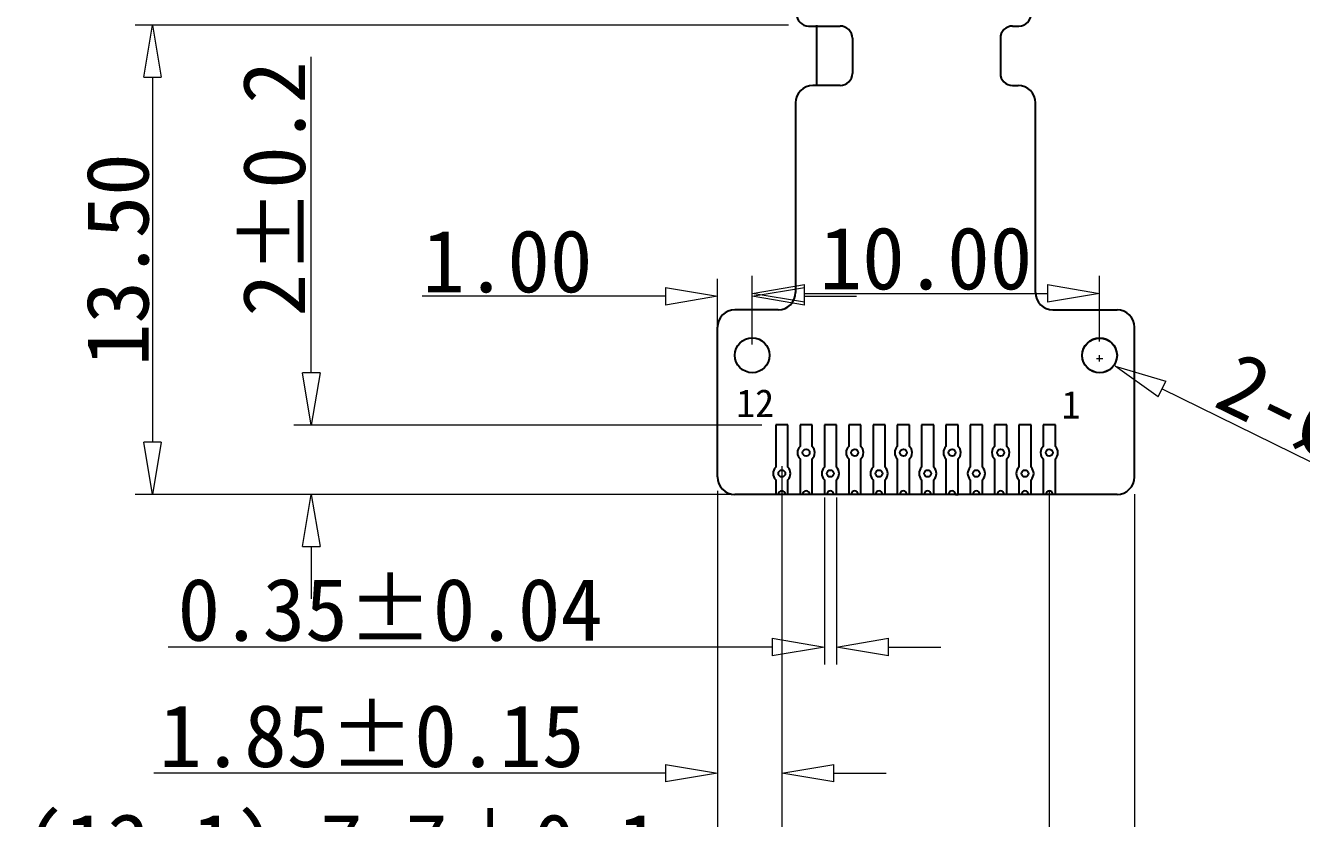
# Model space of a CAD drawing. Header units: millimetres. Extents: x 1414 to 1578, y 492 to 601.
# Drawn here: x 1442.31 to 1479.05, y 528.72 to 551.53 of the extents above; entities that cross this region are included whole.
import ezdxf

# ---------------------------------------------------------------- set-up
doc = ezdxf.new("R2010")
doc.units = ezdxf.units.MM
doc.layers.add('FPC', color=30, linetype='Continuous')
doc.styles.add('宋体', font='')
doc.styles.get('宋体').set_extended_font_data('SimSun')
doc.dimstyles.new('标准', dxfattribs={"dimtxt": 1.8, "dimasz": 1.5, "dimexe": 0.5, "dimexo": 0.4, "dimgap": 0.1, "dimtad": 1, "dimzin": 1, "dimdsep": 46, "dimtxsty": '宋体', "dimblk": 'CLOSEDBLANK', "dimcen": 0.09, "dimclrd": 96, "dimclre": 96, "dimclrt": 3, "dimadec": 0, "dimazin": 0, "dimtfac": 1, "dimtofl": 0, "dimtmove": 0, "dimatfit": 1, "dimldrblk": 'CLOSEDBLANK', "dimfxl": 1, "dimtolj": 1, "dimlwd": 0, "dimlwe": 0, "dimarcsym": 0})

# ---------------------------------------------------------------- blocks, each defined once
blk = doc.blocks.new('_ClosedBlank')
at = {"color": 0, "linetype": 'ByBlock', "lineweight": -2}
for p, q in [((-1, 0.167), (0, 0)), ((-1, 0.167), (-1, -0.167)), ((0, 0), (-1, -0.167))]:
    blk.add_line(p, q, dxfattribs=at)
blk = doc.blocks.new('*D32')
at = {"color": 96, "lineweight": 0, "transparency": 16777216}
for p, q in [((1462.235, 538.141), (1462.235, 522.806)), ((1474.236, 538.051), (1474.236, 522.806)), ((1460.735, 523.306), (1444.806, 523.306)), ((1475.736, 523.306), (1477.236, 523.306))]:
    blk.add_line(p, q, dxfattribs=at)
at = {"layer": 'Defpoints', "color": 0, "transparency": 16777216}
for p in [(1462.235, 538.541), (1474.236, 538.451), (1474.236, 523.306)]:
    blk.add_point(p, dxfattribs=at)
at = {"color": 96, "lineweight": 0, "transparency": 16777216, "xscale": 1.5, "yscale": 1.5, "zscale": 1.5}
blk.add_blockref('_ClosedBlank', (1462.235, 523.306), dxfattribs=at)
at = {"color": 96, "lineweight": 0, "transparency": 16777216, "xscale": 1.5, "yscale": 1.5, "zscale": 1.5, "rotation": 180}
blk.add_blockref('_ClosedBlank', (1474.236, 523.306), dxfattribs=at)
at = {"color": 3, "transparency": 16777216, "insert": (1451.721, 524.371), "char_height": 1.8, "attachment_point": 5, "style": '宋体'}
blk.add_mtext('\\A1;12.00%%p0.15', dxfattribs=at)
blk = doc.blocks.new('*D33')
at = {"color": 96, "lineweight": 0, "transparency": 16777216}
for p, q in [((1462.235, 538.141), (1462.235, 529.519)), ((1464.086, 538.151), (1464.086, 529.519)), ((1460.735, 530.019), (1446.006, 530.019)), ((1465.586, 530.019), (1467.086, 530.019))]:
    blk.add_line(p, q, dxfattribs=at)
at = {"layer": 'Defpoints', "color": 0, "transparency": 16777216}
for p in [(1462.235, 538.541), (1464.086, 538.551), (1464.086, 530.019)]:
    blk.add_point(p, dxfattribs=at)
at = {"color": 96, "lineweight": 0, "transparency": 16777216, "xscale": 1.5, "yscale": 1.5, "zscale": 1.5}
blk.add_blockref('_ClosedBlank', (1462.235, 530.019), dxfattribs=at)
at = {"color": 96, "lineweight": 0, "transparency": 16777216, "xscale": 1.5, "yscale": 1.5, "zscale": 1.5, "rotation": 180}
blk.add_blockref('_ClosedBlank', (1464.086, 530.019), dxfattribs=at)
at = {"color": 3, "transparency": 16777216, "insert": (1452.281, 531.084), "char_height": 1.8, "attachment_point": 5, "style": '宋体'}
blk.add_mtext('\\A1;1.85%%p0.15', dxfattribs=at)
blk = doc.blocks.new('*D34')
at = {"color": 96, "lineweight": 0, "transparency": 16777216}
for p, q in [((1465.311, 537.951), (1465.311, 533.151)), ((1465.661, 537.951), (1465.661, 533.151)), ((1463.811, 533.651), (1446.419, 533.651)), ((1467.161, 533.651), (1468.661, 533.651))]:
    blk.add_line(p, q, dxfattribs=at)
at = {"layer": 'Defpoints', "color": 0, "transparency": 16777216}
for p in [(1465.311, 538.351), (1465.661, 538.351), (1465.661, 533.651)]:
    blk.add_point(p, dxfattribs=at)
at = {"color": 96, "lineweight": 0, "transparency": 16777216, "xscale": 1.5, "yscale": 1.5, "zscale": 1.5}
blk.add_blockref('_ClosedBlank', (1465.311, 533.651), dxfattribs=at)
at = {"color": 96, "lineweight": 0, "transparency": 16777216, "xscale": 1.5, "yscale": 1.5, "zscale": 1.5, "rotation": 180}
blk.add_blockref('_ClosedBlank', (1465.661, 533.651), dxfattribs=at)
at = {"color": 3, "transparency": 16777216, "insert": (1452.814, 534.716), "char_height": 1.8, "attachment_point": 5, "style": '宋体'}
blk.add_mtext('\\A1;0.35%%p0.04', dxfattribs=at)
blk = doc.blocks.new('*D35')
at = {"color": 96, "lineweight": 0, "transparency": 16777216}
for p, q in [((1473.145, 541.951), (1473.325, 541.951)), ((1473.235, 541.861), (1473.235, 542.041)), ((1475.032, 541.072), (1490.098, 533.706))]:
    blk.add_line(p, q, dxfattribs=at)
at = {"layer": 'Defpoints', "color": 0, "transparency": 16777216}
for p in [(1472.786, 542.17), (1473.685, 541.731)]:
    blk.add_point(p, dxfattribs=at)
at = {"color": 96, "lineweight": 0, "transparency": 16777216, "xscale": 1.5, "yscale": 1.5, "zscale": 1.5, "rotation": 153.9432161978116}
blk.add_blockref('_ClosedBlank', (1473.685, 541.731), dxfattribs=at)
at = {"color": 3, "transparency": 16777216, "insert": (1483.706, 538.016), "char_height": 1.8, "attachment_point": 5, "rotation": 333.9432, "style": '宋体'}
blk.add_mtext('\\A1;2-%%c1.0%%p0.05', dxfattribs=at)
blk = doc.blocks.new('*D36')
at = {"color": 96, "lineweight": 0, "transparency": 16777216}
for p, q in [((1464.086, 538.851), (1464.086, 525.976)), ((1471.786, 538.151), (1471.786, 525.976)), ((1462.586, 526.476), (1435.606, 526.476)), ((1473.286, 526.476), (1474.786, 526.476))]:
    blk.add_line(p, q, dxfattribs=at)
at = {"layer": 'Defpoints', "color": 0, "transparency": 16777216}
for p in [(1464.086, 539.251), (1471.786, 538.551), (1471.786, 526.476)]:
    blk.add_point(p, dxfattribs=at)
at = {"color": 96, "lineweight": 0, "transparency": 16777216, "xscale": 1.5, "yscale": 1.5, "zscale": 1.5}
blk.add_blockref('_ClosedBlank', (1464.086, 526.476), dxfattribs=at)
at = {"color": 96, "lineweight": 0, "transparency": 16777216, "xscale": 1.5, "yscale": 1.5, "zscale": 1.5, "rotation": 180}
blk.add_blockref('_ClosedBlank', (1471.786, 526.476), dxfattribs=at)
at = {"color": 3, "transparency": 16777216, "insert": (1448.346, 527.716), "char_height": 1.8, "attachment_point": 5, "style": '宋体'}
blk.add_mtext('\\A1;P0.7*(12-1)=7.7%%p0.1', dxfattribs=at)
blk = doc.blocks.new('*D37')
at = {"color": 96, "lineweight": 0, "transparency": 16777216}
for p, q in [((1463.235, 542.435), (1463.235, 544.323)), ((1473.235, 542.435), (1473.235, 544.323)), ((1464.735, 543.823), (1471.735, 543.823))]:
    blk.add_line(p, q, dxfattribs=at)
at = {"layer": 'Defpoints', "color": 0, "transparency": 16777216}
for p in [(1473.235, 543.823), (1463.235, 542.035), (1473.235, 542.035)]:
    blk.add_point(p, dxfattribs=at)
at = {"color": 96, "lineweight": 0, "transparency": 16777216, "xscale": 1.5, "yscale": 1.5, "zscale": 1.5, "rotation": 180}
blk.add_blockref('_ClosedBlank', (1463.235, 543.823), dxfattribs=at)
at = {"color": 96, "lineweight": 0, "transparency": 16777216, "xscale": 1.5, "yscale": 1.5, "zscale": 1.5}
blk.add_blockref('_ClosedBlank', (1473.235, 543.823), dxfattribs=at)
at = {"color": 3, "transparency": 16777216, "insert": (1468.235, 544.823), "char_height": 1.8, "attachment_point": 5, "style": '宋体'}
blk.add_mtext('\\A1;10.00', dxfattribs=at)
blk = doc.blocks.new('*D38')
at = {"color": 96, "lineweight": 0, "transparency": 16777216}
for p, q in [((1462.235, 542.351), (1462.235, 544.238)), ((1463.235, 542.351), (1463.235, 544.238)), ((1460.735, 543.738), (1453.736, 543.738)), ((1464.735, 543.738), (1466.235, 543.738))]:
    blk.add_line(p, q, dxfattribs=at)
at = {"layer": 'Defpoints', "color": 0, "transparency": 16777216}
for p in [(1462.235, 543.738), (1462.235, 541.951), (1463.235, 541.951)]:
    blk.add_point(p, dxfattribs=at)
at = {"color": 96, "lineweight": 0, "transparency": 16777216, "xscale": 1.5, "yscale": 1.5, "zscale": 1.5}
blk.add_blockref('_ClosedBlank', (1462.235, 543.738), dxfattribs=at)
at = {"color": 96, "lineweight": 0, "transparency": 16777216, "xscale": 1.5, "yscale": 1.5, "zscale": 1.5, "rotation": 180}
blk.add_blockref('_ClosedBlank', (1463.235, 543.738), dxfattribs=at)
at = {"color": 3, "transparency": 16777216, "insert": (1456.186, 544.738), "char_height": 1.8, "attachment_point": 5, "style": '宋体'}
blk.add_mtext('\\A1;1.00', dxfattribs=at)
blk = doc.blocks.new('*D39')
at = {"color": 96, "lineweight": 0, "transparency": 16777216}
for p, q in [((1450.542, 541.535), (1450.542, 550.625)), ((1463.511, 540.035), (1450.042, 540.035)), ((1463.511, 538.041), (1450.042, 538.041)), ((1450.542, 536.541), (1450.542, 535.041))]:
    blk.add_line(p, q, dxfattribs=at)
at = {"layer": 'Defpoints', "color": 0, "transparency": 16777216}
for p in [(1463.911, 540.035), (1450.542, 538.041), (1463.911, 538.041)]:
    blk.add_point(p, dxfattribs=at)
at = {"color": 96, "lineweight": 0, "transparency": 16777216, "xscale": 1.5, "yscale": 1.5, "zscale": 1.5}
for p, rotation in [((1450.542, 540.035), 270), ((1450.542, 538.041), 90)]:
    blk.add_blockref('_ClosedBlank', p, dxfattribs=dict(at, rotation=rotation))
at = {"color": 3, "transparency": 16777216, "insert": (1449.477, 546.83), "char_height": 1.8, "attachment_point": 5, "rotation": 90, "style": '宋体'}
blk.add_mtext('\\A1;2±0.2', dxfattribs=at)
blk = doc.blocks.new('*D40')
at = {"color": 96, "lineweight": 0, "transparency": 16777216}
for p, q in [((1464.275, 551.541), (1445.472, 551.541)), ((1445.972, 550.041), (1445.972, 539.541)), ((1462.335, 538.041), (1445.472, 538.041))]:
    blk.add_line(p, q, dxfattribs=at)
at = {"layer": 'Defpoints', "color": 0, "transparency": 16777216}
for p in [(1464.675, 551.541), (1445.972, 538.041), (1462.735, 538.041)]:
    blk.add_point(p, dxfattribs=at)
at = {"color": 96, "lineweight": 0, "transparency": 16777216, "xscale": 1.5, "yscale": 1.5, "zscale": 1.5}
for p, rotation in [((1445.972, 551.541), 90), ((1445.972, 538.041), 270)]:
    blk.add_blockref('_ClosedBlank', p, dxfattribs=dict(at, rotation=rotation))
at = {"color": 3, "transparency": 16777216, "insert": (1444.972, 544.791), "char_height": 1.8, "attachment_point": 5, "rotation": 90, "style": '宋体'}
blk.add_mtext('\\A1;13.50', dxfattribs=at)

msp = doc.modelspace()

# ---------------------------------------------------------------- linework, layer by layer
at = {"layer": 'FPC', "color": 2, "linetype": 'Continuous'}
for p, q in [((1464.858, 551.511), (1465.766, 551.511)), ((1470.727, 551.511), (1470.911, 551.511)), ((1470.727, 551.511), (1470.911, 551.511)), ((1466.116, 551.161), (1466.116, 550.15)), ((1470.377, 551.161), (1470.377, 550.15)), ((1465.766, 549.8), (1464.983, 549.8)), ((1470.727, 549.8), (1470.889, 549.8)), ((1464.483, 549.3), (1464.483, 543.85)), ((1471.389, 543.85), (1471.389, 549.3)), ((1463.983, 543.35), (1462.735, 543.35)), ((1471.889, 543.35), (1473.736, 543.35)), ((1462.235, 538.541), (1462.235, 542.85)), ((1474.236, 538.541), (1474.236, 542.85)), ((1463.911, 540.041), (1463.911, 538.819)), ((1463.911, 540.041), (1463.911, 540.041)), ((1464.261, 540.041), (1463.911, 540.041)), ((1464.261, 538.819), (1464.261, 540.041)), ((1464.611, 540.041), (1464.611, 539.419)), ((1464.961, 540.041), (1464.611, 540.041)), ((1464.961, 539.419), (1464.961, 540.041)), ((1465.311, 540.041), (1465.311, 538.819)), ((1465.661, 540.041), (1465.311, 540.041)), ((1465.661, 538.819), (1465.661, 540.041)), ((1466.011, 540.041), (1466.011, 539.419)), ((1466.361, 540.041), (1466.011, 540.041)), ((1466.361, 539.419), (1466.361, 540.041)), ((1466.711, 540.041), (1466.711, 538.819)), ((1467.061, 540.041), (1466.711, 540.041)), ((1467.061, 538.819), (1467.061, 540.041)), ((1467.411, 540.041), (1467.411, 539.419)), ((1467.761, 540.041), (1467.411, 540.041)), ((1467.761, 539.419), (1467.761, 540.041)), ((1468.111, 540.041), (1468.111, 538.819)), ((1468.461, 540.041), (1468.111, 540.041)), ((1468.461, 538.819), (1468.461, 540.041)), ((1468.811, 540.041), (1468.811, 539.419)), ((1469.161, 540.041), (1468.811, 540.041)), ((1469.161, 539.419), (1469.161, 540.041)), ((1469.511, 540.041), (1469.511, 538.819)), ((1469.861, 540.041), (1469.511, 540.041)), ((1469.861, 538.819), (1469.861, 540.041)), ((1470.211, 540.041), (1470.211, 539.419)), ((1470.561, 540.041), (1470.211, 540.041)), ((1470.561, 539.419), (1470.561, 540.041)), ((1470.911, 540.041), (1470.911, 538.819)), ((1471.261, 540.041), (1470.911, 540.041)), ((1471.261, 538.819), (1471.261, 540.041)), ((1471.611, 540.041), (1471.611, 539.419)), ((1471.961, 540.041), (1471.611, 540.041)), ((1471.961, 539.419), (1471.961, 540.041)), ((1464.611, 539.062), (1464.611, 538.041)), ((1464.961, 538.041), (1464.961, 539.062)), ((1466.011, 539.062), (1466.011, 538.041)), ((1466.361, 538.041), (1466.361, 539.062)), ((1467.411, 539.062), (1467.411, 538.041)), ((1467.761, 538.041), (1467.761, 539.062)), ((1468.811, 539.062), (1468.811, 538.041)), ((1469.161, 538.041), (1469.161, 539.062)), ((1470.211, 539.062), (1470.211, 538.041)), ((1470.561, 538.041), (1470.561, 539.062)), ((1471.611, 539.062), (1471.611, 538.041)), ((1471.961, 538.041), (1471.961, 539.062)), ((1463.911, 538.462), (1463.911, 538.041)), ((1464.261, 538.041), (1464.261, 538.462)), ((1465.311, 538.462), (1465.311, 538.041)), ((1465.661, 538.041), (1465.661, 538.462)), ((1466.711, 538.462), (1466.711, 538.041)), ((1467.061, 538.041), (1467.061, 538.462)), ((1468.111, 538.462), (1468.111, 538.041)), ((1468.461, 538.041), (1468.461, 538.462)), ((1469.511, 538.462), (1469.511, 538.041)), ((1469.861, 538.041), (1469.861, 538.462)), ((1470.911, 538.462), (1470.911, 538.041)), ((1471.261, 538.041), (1471.261, 538.462)), ((1473.736, 538.041), (1462.735, 538.041)), ((1469.086, 538.041), (1469.161, 538.041)), ((1469.161, 538.041), (1469.161, 538.041))]:
    msp.add_line(p, q, dxfattribs=at)
at = {"layer": 'FPC'}
msp.add_line((1465.083, 551.541), (1465.083, 549.8), dxfattribs=at)
at = {"layer": 'FPC', "color": 2, "linetype": 'Continuous'}
for points in [[(1465.311, 540.041), (1465.311, 540.041)], [(1466.711, 540.041), (1466.711, 540.041)], [(1468.111, 540.041), (1468.111, 540.041)], [(1469.511, 540.041), (1469.511, 540.041)], [(1470.911, 540.041), (1470.911, 540.041)]]:
    msp.add_lwpolyline(points, dxfattribs=at)
at = {"layer": 'FPC', "color": 34}
for centre in [(1463.235, 542.041), (1473.235, 542.041), (1473.235, 542.035)]:
    msp.add_circle(centre, 0.5, dxfattribs=at)
at = {"layer": 'FPC', "color": 2, "linetype": 'Continuous'}
for centre in [(1464.786, 539.241), (1466.186, 539.241), (1467.586, 539.241), (1468.986, 539.241), (1470.386, 539.241), (1471.786, 539.241), (1464.086, 538.641), (1465.486, 538.641), (1466.886, 538.641), (1468.286, 538.641), (1469.686, 538.641), (1471.086, 538.641)]:
    msp.add_circle(centre, 0.1, dxfattribs=at)
for centre, radius, start, end in [((1464.858, 551.861), 0.35, 180, 270), ((1470.911, 551.861), 0.35, 270, 0), ((1465.766, 551.161), 0.35, 0, 90), ((1470.727, 551.161), 0.35, 90, 180), ((1465.766, 550.15), 0.35, 270, 0), ((1470.727, 550.15), 0.35, 180, 270), ((1464.983, 549.3), 0.5, 90, 180), ((1470.889, 549.3), 0.5, 0, 90), ((1463.983, 543.85), 0.5, 270, 0), ((1471.889, 543.85), 0.5, 180, 270), ((1462.735, 542.85), 0.5, 90, 180), ((1473.736, 542.85), 0.5, 360, 90), ((1464.786, 539.241), 0.25, 134.427, 225.573), ((1464.786, 539.241), 0.25, 314.427, 45.573), ((1466.186, 539.241), 0.25, 134.427, 225.573), ((1466.186, 539.241), 0.25, 314.427, 45.573), ((1467.586, 539.241), 0.25, 134.427, 225.573), ((1467.586, 539.241), 0.25, 314.427, 45.573), ((1468.986, 539.241), 0.25, 134.427, 225.573), ((1468.986, 539.241), 0.25, 314.427, 45.573), ((1470.386, 539.241), 0.25, 134.427, 225.573), ((1470.386, 539.241), 0.25, 314.427, 45.573), ((1471.786, 539.241), 0.25, 134.427, 225.573), ((1471.786, 539.241), 0.25, 314.427, 45.573), ((1462.735, 538.541), 0.5, 180, 270), ((1464.086, 538.641), 0.25, 134.427, 225.573), ((1464.086, 538.641), 0.25, 314.427, 45.573), ((1465.486, 538.641), 0.25, 134.427, 225.573), ((1465.486, 538.641), 0.25, 314.427, 45.573), ((1466.886, 538.641), 0.25, 134.427, 225.573), ((1466.886, 538.641), 0.25, 314.427, 45.573), ((1468.286, 538.641), 0.25, 134.427, 225.573), ((1468.286, 538.641), 0.25, 314.427, 45.573), ((1469.686, 538.641), 0.25, 134.427, 225.573), ((1469.686, 538.641), 0.25, 314.427, 45.573), ((1471.086, 538.641), 0.25, 134.427, 225.573), ((1471.086, 538.641), 0.25, 314.427, 45.573), ((1473.736, 538.541), 0.5, 270, 0), ((1464.086, 538.041), 0.1, 0, 180), ((1464.786, 538.041), 0.1, 0, 180), ((1465.486, 538.041), 0.1, 0, 180), ((1466.186, 538.041), 0.1, 0, 180), ((1466.886, 538.041), 0.1, 0, 180), ((1467.586, 538.041), 0.1, 0, 180), ((1468.286, 538.041), 0.1, 0, 180), ((1468.986, 538.041), 0.1, 0, 180), ((1469.686, 538.041), 0.1, 0, 180), ((1470.386, 538.041), 0.1, 0, 180), ((1471.086, 538.041), 0.1, 0, 180), ((1471.786, 538.041), 0.1, 0, 180)]:
    msp.add_arc(centre, radius, start, end, dxfattribs=at)

# ---------------------------------------------------------------- texts
at = {"color": 3, "char_height": 0.8, "width": 1.89044, "attachment_point": 1, "style": '宋体'}
for s, insert in [('12', (1462.774, 541.065)), ('1', (1472.142, 541.02))]:
    msp.add_mtext(s, dxfattribs=dict(at, insert=insert))

# ---------------------------------------------------------------- dimensions: what is measured, and where the dimension line sits
dim = msp.add_linear_dim(base=(1445.972, 538.041), p1=(1464.675, 551.541), p2=(1462.735, 538.041), angle=90, dimstyle='标准')
dim.commit()
dim.dimension.update_dxf_attribs({"geometry": '*D40', "text_midpoint": (1444.972, 544.791)})
dim = msp.add_linear_dim(base=(1450.542, 538.041), p1=(1463.911, 540.035), p2=(1463.911, 538.041), angle=90, text='2±0.2', dimstyle='标准')
dim.commit()
dim.dimension.update_dxf_attribs({"geometry": '*D39', "text_midpoint": (1450.542, 546.83), "dimtype": 160})
for base, p1, p2, picture, middle in [((1462.235, 543.738), (1463.235, 541.951), (1462.235, 541.951), '*D38', (1456.186, 543.738)), ((1473.235, 543.823), (1463.235, 542.035), (1473.235, 542.035), '*D37', (1468.235, 543.823))]:
    dim = msp.add_linear_dim(base=base, p1=p1, p2=p2, dimstyle='标准')
    dim.commit()
    dim.dimension.update_dxf_attribs({"geometry": picture, "text_midpoint": middle, "dimtype": 160})
dim = msp.add_diameter_dim_2p(p1=(1472.786, 542.17), p2=(1473.685, 541.731), text='2-%%c1.0%%p0.05', dimstyle='标准')
dim.commit()
dim.dimension.update_dxf_attribs({"geometry": '*D35', "text_midpoint": (1483.239, 537.059), "dimtype": 163})
for base, p1, p2, text, picture, middle in [((1471.786, 526.476), (1464.086, 539.251), (1471.786, 538.551), 'P0.7*(12-1)=7.7%%p0.1', '*D36', (1448.346, 526.476)), ((1474.236, 523.306), (1462.235, 538.541), (1474.236, 538.451), '<>%%p0.15', '*D32', (1451.721, 523.306)), ((1464.086, 530.019), (1462.235, 538.541), (1464.086, 538.551), '<>%%p0.15', '*D33', (1452.281, 530.019)), ((1465.661, 533.651), (1465.311, 538.351), (1465.661, 538.351), '<>%%p0.04', '*D34', (1452.814, 533.651))]:
    dim = msp.add_linear_dim(base=base, p1=p1, p2=p2, text=text, dimstyle='标准')
    dim.commit()
    dim.dimension.update_dxf_attribs({"geometry": picture, "text_midpoint": middle, "dimtype": 160})

doc.saveas('drawing.dxf')
